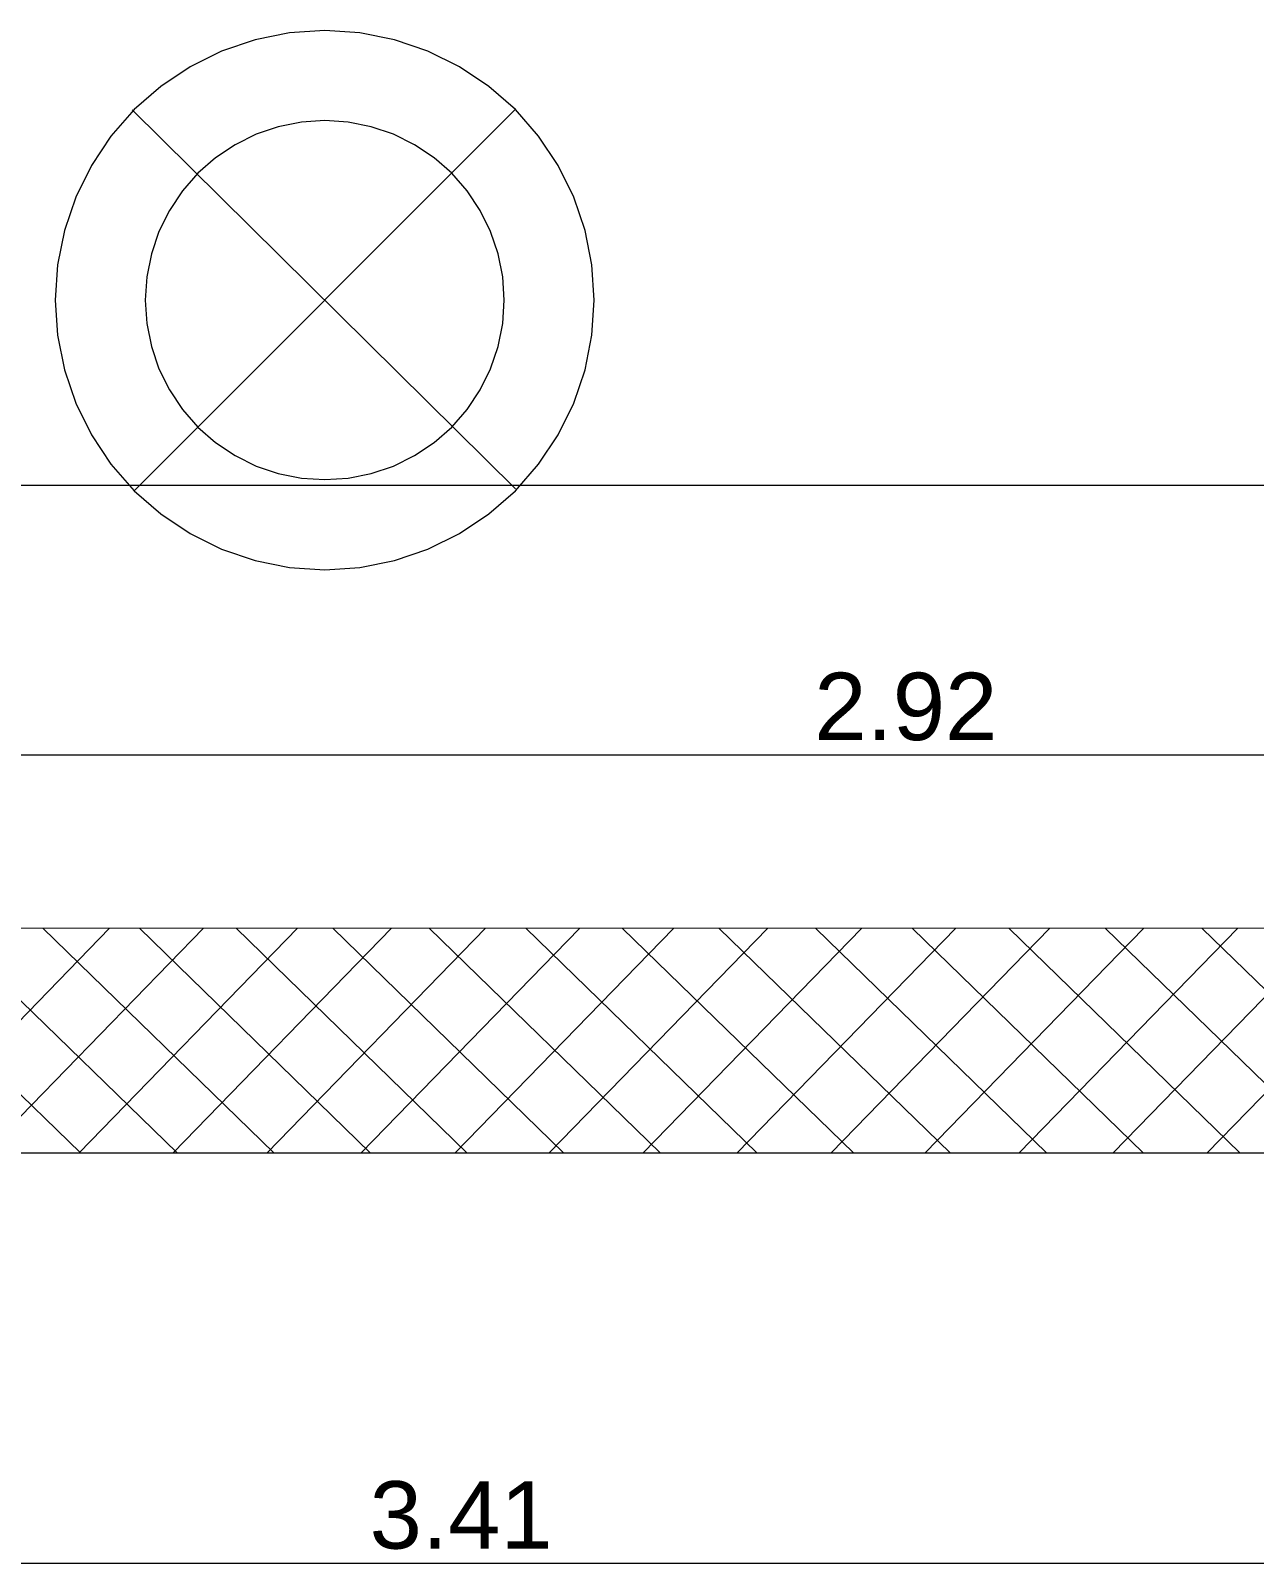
# Model space of a CAD drawing. Extents: x 0 to 1189, y 0 to 841.
# Drawn here: x 283.69 to 310.94, y 520 to 554.12 of the extents above; entities that cross this region are included whole.
import ezdxf

# ---------------------------------------------------------------- set-up
doc = ezdxf.new("R2010")
doc.units = 0
doc.layers.get('0').update_dxf_attribs({"lineweight": 35})
for name, color, linetype, lineweight in [('211.5 Stahlbeton Kontur', 7, 'Continuous', 25), ('211.5 Stahlbeton Schraffur', 7, 'Continuous', 25), ('Beleuchtung', 7, 'Continuous', 25), ('Bemassung', 7, 'Continuous', 25)]:
    doc.layers.add(name, color=color, linetype=linetype, lineweight=lineweight)
doc.styles.get("Standard").update_dxf_attribs({"font": 'arial.ttf'})

# ---------------------------------------------------------------- blocks, each defined once
blk = doc.blocks.new('Referenz-A0SO6TOG06', base_point=(4.401, 96.704))
at = {"layer": '211.5 Stahlbeton Kontur', "color": 0, "lineweight": 18}
for p, q in [((332.339, 534.136), (273.939, 534.138)), ((170.739, 529.141), (327.339, 529.136))]:
    blk.add_line(p, q, dxfattribs=at)
at = {"layer": '211.5 Stahlbeton Schraffur', "color": 0, "lineweight": 13}
for p, q in [((284.8, 529.138), (279.661, 534.138)), ((280.583, 529.138), (285.448, 534.138)), ((286.951, 529.138), (281.812, 534.138)), ((282.676, 529.138), (287.54, 534.138)), ((289.102, 529.138), (283.963, 534.138)), ((284.768, 529.138), (289.633, 534.138)), ((291.253, 529.138), (286.114, 534.138)), ((286.861, 529.138), (291.726, 534.138)), ((293.404, 529.137), (288.265, 534.138)), ((288.954, 529.138), (293.819, 534.138)), ((295.555, 529.137), (290.416, 534.138)), ((291.047, 529.138), (295.911, 534.137)), ((297.707, 529.137), (292.567, 534.138)), ((293.139, 529.137), (298.004, 534.137)), ((299.858, 529.137), (294.718, 534.138)), ((295.232, 529.137), (300.097, 534.137)), ((302.009, 529.137), (296.869, 534.137)), ((297.325, 529.137), (302.19, 534.137)), ((304.16, 529.137), (299.021, 534.137)), ((299.418, 529.137), (304.282, 534.137)), ((306.311, 529.137), (301.172, 534.137)), ((301.511, 529.137), (306.375, 534.137)), ((308.462, 529.137), (303.323, 534.137)), ((303.603, 529.137), (308.468, 534.137)), ((310.613, 529.137), (305.474, 534.137)), ((305.696, 529.137), (310.561, 534.137)), ((312.764, 529.137), (307.625, 534.137)), ((307.789, 529.137), (312.653, 534.137)), ((314.915, 529.137), (309.776, 534.137)), ((309.882, 529.137), (314.746, 534.137))]:
    blk.add_line(p, q, dxfattribs=at)
at = {"layer": 'Beleuchtung', "color": 0, "lineweight": 13}
for p, q in [((288.686, 553.917), (287.943, 553.665)), ((289.456, 554.07), (288.686, 553.917)), ((290.239, 554.122), (289.456, 554.07)), ((291.022, 554.07), (290.239, 554.122)), ((291.792, 553.917), (291.022, 554.07)), ((292.535, 553.665), (291.792, 553.917)), ((287.943, 553.665), (287.239, 553.318)), ((293.239, 553.318), (292.535, 553.665)), ((287.239, 553.318), (286.587, 552.882)), ((293.892, 552.882), (293.239, 553.318)), ((286.587, 552.882), (285.996, 552.364)), ((294.482, 552.364), (293.892, 552.882)), ((285.996, 552.364), (285.479, 551.774)), ((285.952, 552.36), (294.486, 543.924)), ((294.486, 543.924), (285.952, 552.36)), ((294.48, 552.366), (285.998, 543.878)), ((285.998, 543.878), (294.48, 552.366)), ((289.718, 552.084), (289.205, 551.982)), ((290.239, 552.118), (289.718, 552.084)), ((290.761, 552.084), (290.239, 552.118)), ((291.273, 551.982), (290.761, 552.084)), ((294.999, 551.774), (294.482, 552.364)), ((285.479, 551.774), (285.043, 551.122)), ((288.71, 551.814), (288.241, 551.583)), ((289.205, 551.982), (288.71, 551.814)), ((291.768, 551.814), (291.273, 551.982)), ((292.237, 551.583), (291.768, 551.814)), ((295.435, 551.122), (294.999, 551.774)), ((288.241, 551.583), (287.807, 551.292)), ((292.672, 551.292), (292.237, 551.583)), ((285.043, 551.122), (284.696, 550.418)), ((287.807, 551.292), (287.414, 550.947)), ((293.065, 550.947), (292.672, 551.292)), ((295.782, 550.418), (295.435, 551.122)), ((287.414, 550.947), (287.069, 550.555)), ((293.409, 550.555), (293.065, 550.947)), ((284.696, 550.418), (284.444, 549.675)), ((287.069, 550.555), (286.779, 550.12)), ((293.7, 550.12), (293.409, 550.555)), ((296.035, 549.675), (295.782, 550.418)), ((286.779, 550.12), (286.547, 549.651)), ((293.931, 549.651), (293.7, 550.12)), ((284.444, 549.675), (284.29, 548.905)), ((286.547, 549.651), (286.379, 549.156)), ((294.099, 549.156), (293.931, 549.651)), ((296.188, 548.905), (296.035, 549.675)), ((286.379, 549.156), (286.277, 548.644)), ((294.201, 548.644), (294.099, 549.156)), ((284.29, 548.905), (284.239, 548.122)), ((296.239, 548.122), (296.188, 548.905)), ((286.277, 548.644), (286.243, 548.122)), ((294.235, 548.122), (294.201, 548.644)), ((284.239, 548.122), (284.29, 547.339)), ((286.243, 548.122), (286.277, 547.6)), ((294.201, 547.6), (294.235, 548.122)), ((296.188, 547.339), (296.239, 548.122)), ((284.29, 547.339), (284.444, 546.569)), ((286.277, 547.6), (286.379, 547.088)), ((294.099, 547.088), (294.201, 547.6)), ((296.035, 546.569), (296.188, 547.339)), ((286.379, 547.088), (286.547, 546.593)), ((293.931, 546.593), (294.099, 547.088)), ((284.444, 546.569), (284.696, 545.826)), ((286.547, 546.593), (286.779, 546.124)), ((293.7, 546.124), (293.931, 546.593)), ((295.782, 545.826), (296.035, 546.569)), ((286.779, 546.124), (287.069, 545.689)), ((293.409, 545.689), (293.7, 546.124)), ((284.696, 545.826), (285.043, 545.122)), ((287.069, 545.689), (287.414, 545.296)), ((293.065, 545.296), (293.409, 545.689)), ((295.435, 545.122), (295.782, 545.826)), ((287.414, 545.296), (287.807, 544.952)), ((292.672, 544.952), (293.065, 545.296)), ((285.043, 545.122), (285.479, 544.469)), ((287.807, 544.952), (288.241, 544.661)), ((292.237, 544.661), (292.672, 544.952)), ((294.999, 544.469), (295.435, 545.122)), ((288.241, 544.661), (288.71, 544.43)), ((291.768, 544.43), (292.237, 544.661)), ((285.479, 544.469), (285.996, 543.879)), ((288.71, 544.43), (289.205, 544.262)), ((289.205, 544.262), (289.718, 544.16)), ((290.761, 544.16), (291.273, 544.262)), ((291.273, 544.262), (291.768, 544.43)), ((294.482, 543.879), (294.999, 544.469)), ((289.718, 544.16), (290.239, 544.126)), ((290.239, 544.126), (290.761, 544.16)), ((285.996, 543.879), (286.587, 543.362)), ((293.892, 543.362), (294.482, 543.879)), ((286.587, 543.362), (287.239, 542.926)), ((293.239, 542.926), (293.892, 543.362)), ((287.239, 542.926), (287.943, 542.579)), ((292.535, 542.579), (293.239, 542.926)), ((287.943, 542.579), (288.686, 542.326)), ((291.792, 542.326), (292.535, 542.579)), ((288.686, 542.326), (289.456, 542.173)), ((291.022, 542.173), (291.792, 542.326)), ((289.456, 542.173), (290.239, 542.122)), ((290.239, 542.122), (291.022, 542.173))]:
    blk.add_line(p, q, dxfattribs=at)
at = {"layer": 'Bemassung', "color": 0, "lineweight": 13}
for p, q in [((273.939, 544.001), (395.337, 544.001)), ((273.939, 538.001), (332.339, 538.001)), ((327.339, 520.001), (259.139, 520.001))]:
    blk.add_line(p, q, dxfattribs=at)
at = {"layer": 'Bemassung', "color": 0, "linetype": 'Continuous', "lineweight": 13, "ltscale": 0.13, "char_height": 1.5, "attachment_point": 1}
for s, insert in [('{\\fArial;2.92}', (301.137, 539.828)), ('{\\fArial;3.41}', (291.237, 521.829))]:
    blk.add_mtext(s, dxfattribs=dict(at, insert=insert))

msp = doc.modelspace()

# ---------------------------------------------------------------- block references
at = {"color": 8, "lineweight": 25, "ltscale": 0.25, "true_color": 0x808080}
msp.add_blockref('Referenz-A0SO6TOG06', (4.401, 96.704), dxfattribs=at)

doc.saveas('drawing.dxf')
